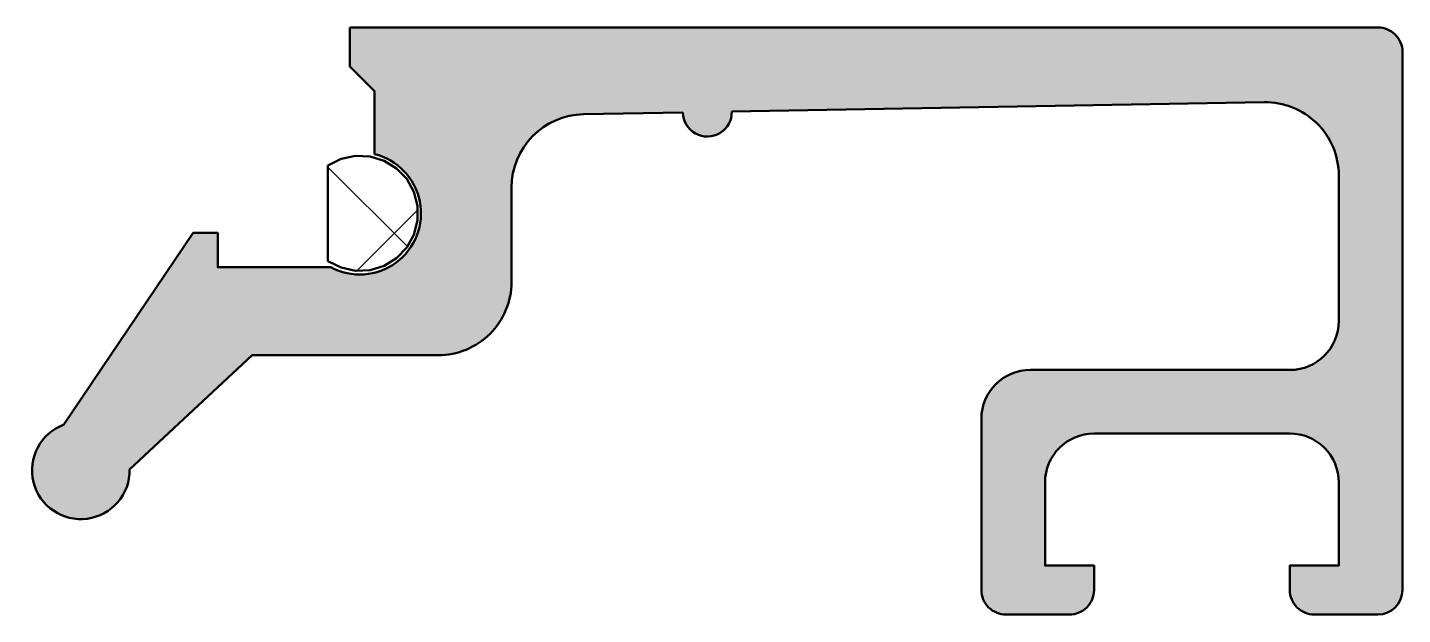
# Model space of a CAD drawing. Extents: x -6.1 to 22, y -12 to 0.
import ezdxf

# ---------------------------------------------------------------- set-up
doc = ezdxf.new("R2010")
doc.units = 0
for name, color, linetype, lineweight in [('0S-Alu contour', 7, 'Continuous', 50), ('0S-Alu hatch', 252, 'Continuous', 25), ('0S-EPDM contour', 22, 'Continuous', 50), ('0S-EPDM hatch', 25, 'Continuous', 25)]:
    doc.layers.add(name, color=color, linetype=linetype, lineweight=lineweight)

# ---------------------------------------------------------------- blocks, each defined once
blk = doc.blocks.new('335220__AEA5FC9B_D8CD_4C01_B03D_523DB77CE25C_')
at = {"layer": '0S-EPDM hatch'}
h = blk.add_hatch(dxfattribs=at)
h.set_pattern_fill('ANSI37', color=256, scale=0.625, angle=90, style=0)
h.set_pattern_definition([(135, (0, 0), (-1.403165018917055, -1.403165018917055), []), (225, (0, 0), (1.403165018917055, -1.403165018917055), [])])
h.paths.add_polyline_path([(0.0509859928579614, -2.820885096640159), (0.0509859928579602, -4.77460641221417), (0.3184486398930857, -4.909478091934029), (0.6112662268025748, -4.972600974837108), (0.9105409408317285, -4.959901246798278), (1.19695824022904, -4.872198520754882), (1.452033372931478, -4.715152940663223), (1.659304342420779, -4.498899888068682), (1.805394329318588, -4.237395866536144), (1.880875002332139, -3.947517779142644), (1.88087500233214, -3.647973729711693), (1.80539432931859, -3.358095642318192), (1.659304342420782, -3.096591620785653), (1.452033372931483, -2.880338568191111), (1.196958240229045, -2.72329298809945), (0.9105409408317346, -2.635590262056053), (0.6112662268025808, -2.622890534017221), (0.3184486398930914, -2.6860134169203)])
at = {"layer": '0S-EPDM contour', "color": 7}
blk.add_lwpolyline([(0.0509859928579614, -2.820885096640159), (0.0509859928579602, -4.77460641221417), (0.3184486398930857, -4.909478091934029), (0.6112662268025748, -4.972600974837108), (0.9105409408317285, -4.959901246798278), (1.19695824022904, -4.872198520754882), (1.452033372931478, -4.715152940663223), (1.659304342420779, -4.498899888068682), (1.805394329318588, -4.237395866536144), (1.880875002332139, -3.947517779142644), (1.88087500233214, -3.647973729711693), (1.80539432931859, -3.358095642318192), (1.659304342420782, -3.096591620785653), (1.452033372931483, -2.880338568191111), (1.196958240229045, -2.72329298809945), (0.9105409408317346, -2.635590262056053), (0.6112662268025808, -2.622890534017221), (0.3184486398930914, -2.6860134169203), (0.0509859928579614, -2.820885096640159)], close=True, dxfattribs=at)
blk = doc.blocks.new('335220__94FDB1F2_678E_46AD_A75A_3B12C87DC986_')
at = {"layer": '0S-Alu hatch'}
h = blk.add_hatch(color=256, dxfattribs=at)
edge = h.paths.add_edge_path()
edge.add_line((0.4999999999999982, 0), (0.4999999999999984, -0.8000183105468607))
edge.add_line((0.4999999999999984, -0.8000183105468607), (0.9999278546993936, -1.299946165246254))
edge.add_line((0.9999278546993936, -1.299946165246254), (0.9999278546993933, -2.586516056152617))
edge.add_ellipse((0.6999999999999909, -3.8), major_axis=(-1.249999999999993, 0), ratio=1, start_angle=61.64236342367241, end_angle=256.11686607025433, ccw=False)
edge.add_line((0.1062828956481048, -4.899999999999998), (-2.200000000000057, -4.899999999999997))
edge.add_line((-2.200000000000057, -4.899999999999997), (-2.199999999999989, -4.200000000000002))
edge.add_line((-2.199999999999989, -4.200000000000002), (-2.700000000000017, -4.200000000000003))
edge.add_line((-2.700000000000017, -4.200000000000003), (-5.343018639883864, -8.11843627454344))
edge.add_arc((-4.997548767278624, -9.053323626439642), 0.9966763735603338, 110.2808349308914, 361.1562264664866)
edge.add_line((-4.001075325457414, -9.033212103415073), (-1.5, -6.700921630859383))
edge.add_line((-1.5, -6.700921630859383), (2.30000152587888, -6.700921630859383))
edge.add_arc((2.300001525878896, -5.200920080154902), 1.500001550704481, 269.9999999999994, 360)
edge.add_line((3.800003076583378, -5.200920080154902), (3.800003076583378, -3.273610027521495))
edge.add_ellipse((5.300002496860137, -3.273609289102207), major_axis=(-1.49999942027694, 0), ratio=1, start_angle=-88.9829531737119, end_angle=2.8213311509261985e-05, ccw=False)
edge.add_line((5.273377681762211, -1.773846181124098), (7.300081850496681, -1.737866037868513))
edge.add_arc((7.800003076583379, -1.728990920518583), 0.5000000000000028, 181.0170669464587, 361.0170669464588)
edge.add_line((8.299924302670078, -1.720115803168652), (19.17186143496656, -1.527105959146865))
edge.add_ellipse((19.1984874481035, -3.026868291889292), major_axis=(-1.499998666428931, 0), ratio=1, start_angle=179.9999558424838, end_angle=271.01709310644577, ccw=False)
edge.add_line((20.69848611453199, -3.02686944792934), (20.69848611453199, -6.000115307062527))
edge.add_ellipse((19.69848086110986, -6.000110053640387), major_axis=(-1.000005253435926, 0), ratio=1, start_angle=90.00030099733442, end_angle=179.9996990027096, ccw=False)
edge.add_line((19.69848611453198, -7.000115307062515), (14.39848497012281, -7.000113399713882))
edge.add_arc((14.3984877152605, -8.000115191173501), 1.000001791463386, 90.00015728452229, 179.9999933866978)
edge.add_line((13.39848592379712, -8.000115075749397), (13.39848592379712, -11.50011339971388))
edge.add_arc((13.89848472039125, -11.50011460311975), 0.4999987965955773, 179.9998621003582, 270.0001379004868)
edge.add_line((13.89848592379712, -12.00011339971388), (15.19848611453199, -12.00011339971388))
edge.add_arc((15.19848652105586, -11.50011380623775), 0.4999995934762965, 269.9999534157582, 360.000046583505)
edge.add_line((15.69848611453199, -11.50011339972031), (15.69848611453199, -11.0001143533882))
edge.add_line((15.69848611453199, -11.0001143533882), (14.69848516085767, -11.0001143533882))
edge.add_line((14.69848516085767, -11.0001143533882), (14.69848516085767, -9.300113590448746))
edge.add_ellipse((15.69848758288243, -9.300116012475359), major_axis=(-1.000002422027691, 0), ratio=1, start_angle=270.0000841300793, end_angle=359.9998612309187, ccw=False)
edge.add_line((15.69848611453199, -8.300113590448746), (19.69848420718335, -8.300115497797377))
edge.add_ellipse((19.69848681760227, -9.300112887375303), major_axis=(-0.9999973895813329, 0), ratio=1, start_angle=180.0000402814713, end_angle=270.00014956637716, ccw=False)
edge.add_line((20.69848420718336, -9.300112184332837), (20.69848420718336, -11.0001143533882))
edge.add_line((20.69848420718336, -11.0001143533882), (19.69848420718335, -11.0001143533882))
edge.add_line((19.69848420718335, -11.0001143533882), (19.69848420718335, -11.50011339971388))
edge.add_arc((20.19848416034613, -11.5001134465511), 0.4999999531627801, 179.9999946681853, 270.0000053671512)
edge.add_line((20.19848420718336, -12.00011339971388), (21.49848535159254, -12.00011339971388))
edge.add_arc((21.49848412648729, -11.50011217460864), 0.5000012251067413, 270.0001403863755, 359.9998596119871)
edge.add_line((21.99848535159254, -11.50011339972817), (21.99999787905836, -0.4999999422725506))
edge.add_arc((21.50025543909122, -0.4997424399373988), 0.4997425063087546, 359.9704772007779, 450.0295294142914)
edge.add_line((21.49999787905835, 4e-16), (0.4999999999999965, 0))
at = {"layer": '0S-Alu contour', "color": 7}
for points in [[(0.4999999999999982, 0), (0.4999999999999984, -0.8000183105468607), (0.9999278546993936, -1.299946165246254), (0.9999278546993933, -2.586516056152617)], [(21.49999787905835, 4e-16), (0.4999999999999982, 0)], [(21.99848535159254, -11.50011339972817), (21.99999787905836, -0.4999999422725506)], [(8.299924302670078, -1.720115803168652), (19.17186143496656, -1.527105959146865)], [(5.273377681762211, -1.773846181124098), (7.300081850496681, -1.737866037868513)], [(20.69848611453199, -3.02686944792934), (20.69848611453199, -6.000115307062527)], [(3.800003076583378, -5.200920080154902), (3.800003076583378, -3.273610027521495)], [(0.1062828956481048, -4.899999999999998), (-2.200000000000057, -4.899999999999997), (-2.199999999999989, -4.200000000000002), (-2.700000000000017, -4.200000000000003), (-5.343018639883864, -8.11843627454344)], [(-4.001075325457414, -9.033212103415073), (-1.5, -6.700921630859383), (2.30000152587888, -6.700921630859383)], [(19.69848611453198, -7.000115307062515), (14.39848497012281, -7.000113399713882)], [(13.39848592379712, -8.000115075749397), (13.39848592379712, -11.50011339971388)], [(15.69848611453199, -8.300113590448746), (19.69848420718335, -8.300115497797377)], [(15.69848611453199, -11.50011339972031), (15.69848611453199, -11.0001143533882), (14.69848516085767, -11.0001143533882), (14.69848516085767, -9.300113590448746)], [(20.69848420718336, -9.300112184332837), (20.69848420718336, -11.0001143533882), (19.69848420718335, -11.0001143533882), (19.69848420718335, -11.50011339971388)], [(13.89848592379712, -12.00011339971388), (15.19848611453199, -12.00011339971388)], [(20.19848420718336, -12.00011339971388), (21.49848535159254, -12.00011339971388)]]:
    blk.add_lwpolyline(points, dxfattribs=at)
for centre, radius, start, end in [((21.50025543909122, -0.4997424399373988), 0.4997425063087546, 359.9704772007779, 90.0295294142915), ((7.800003076583379, -1.728990920518583), 0.5000000000000028, 181.0170669464587, 1.017066946458755), ((2.300001525878896, -5.200920080154902), 1.500001550704481, 269.9999999999994, 0), ((14.3984877152605, -8.000115191173501), 1.000001791463386, 90.00015728452229, 179.9999933866978), ((-4.997548767278624, -9.053323626439642), 0.9966763735603338, 110.2808349308914, 1.156226466486601), ((13.89848472039125, -11.50011460311975), 0.4999987965955773, 179.9998621003582, 270.0001379004868), ((15.19848652105586, -11.50011380623775), 0.4999995934762965, 269.9999534157582, 4.65835050206e-05), ((20.19848416034613, -11.5001134465511), 0.4999999531627801, 179.9999946681853, 270.0000053671512), ((21.49848412648729, -11.50011217460864), 0.5000012251067413, 270.0001403863755, 359.9998596119871)]:
    blk.add_arc(centre, radius, start, end, dxfattribs=at)
at = {"layer": '0S-Alu contour', "color": 7, "extrusion": (0, 0, -1)}
for centre, radius, start, end in [((-19.1984874481035, -3.026868291889292), 1.499998666428932, 88.98290689355424, 180.0000441575163), ((-5.300002496860137, -3.273609289102207), 1.49999942027694, 359.9999717866885, 88.98295317371195), ((-0.6999999999999909, -3.8), 1.249999999999993, 103.8831339297457, 298.3576365763276), ((-19.69848086110986, -6.000110053640387), 1.000005253435926, 180.0003009972905, 269.9996990026656), ((-15.69848758288243, -9.300116012475359), 1.000002422027691, 0.000138769081284, 89.9999158699207), ((-19.69848681760227, -9.300112887375303), 0.9999973895813331, 89.99985043362284, 179.9999597185287)]:
    blk.add_arc(centre, radius, start, end, dxfattribs=at)
blk = doc.blocks.new('335220__186211F8_254D_419A_A4BD_DA345264CB88_')
at = {"layer": '0S-Alu contour', "color": 7}
blk.add_blockref('335220__94FDB1F2_678E_46AD_A75A_3B12C87DC986_', (0, 0), dxfattribs=at)
at = {"layer": '0S-EPDM contour', "color": 7}
blk.add_blockref('335220__AEA5FC9B_D8CD_4C01_B03D_523DB77CE25C_', (0, 0), dxfattribs=at)

msp = doc.modelspace()

# ---------------------------------------------------------------- block references
at = {"layer": '0S-Alu contour', "color": 7}
msp.add_blockref('335220__186211F8_254D_419A_A4BD_DA345264CB88_', (0, 0), dxfattribs=at)

doc.saveas('drawing.dxf')
